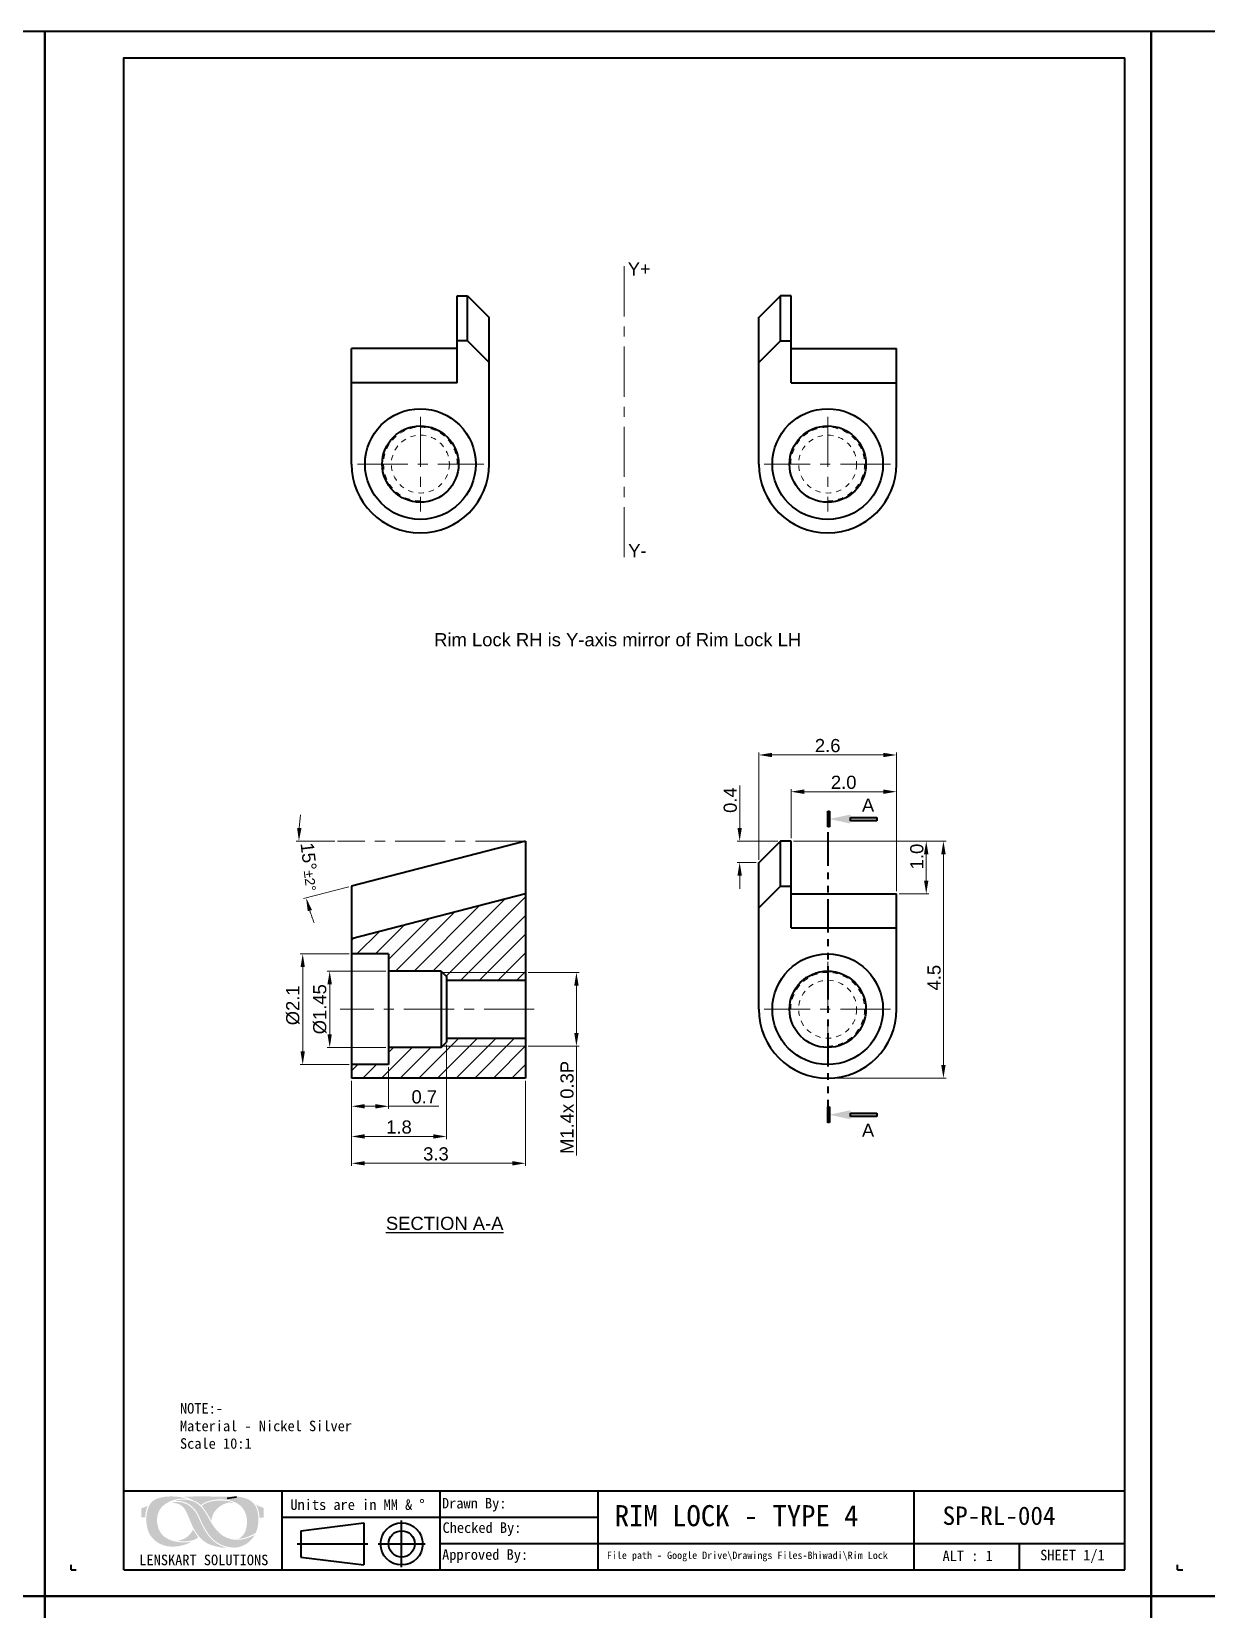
# Model space of a CAD drawing. Header units: millimetres. Extents: x 219 to 785, y 160 to 284.
# Drawn here: x 722.16 to 744.46, y 225.52 to 255.47 of the extents above; entities that cross this region are included whole.
import ezdxf
from ezdxf.enums import TextEntityAlignment as Align

# ---------------------------------------------------------------- set-up
doc = ezdxf.new("R2010")
doc.units = ezdxf.units.MM
for name, pattern in [('CENTER', [50.8, 31.75, -6.35, 6.35, -6.35]), ('HIDDEN', [0.075, 0.05, -0.025]), ('PHANTOM', [63.5, 31.75, -6.35, 6.35, -6.35, 6.35, -6.35])]:
    doc.linetypes.add(name, pattern=pattern)
doc.layers.get('0').update_dxf_attribs({"lineweight": 35})
for name, color, linetype, lineweight in [('Center line', 2, 'CENTER', 18), ('Dimension', 3, 'Continuous', 18), ('Hatch', 6, 'Continuous', 18), ('hidden line', 1, 'HIDDEN', 15), ('Section', 6, 'PHANTOM', 35), ('Text', 4, 'Continuous', 25), ('绘图层', 7, 'Continuous', 13)]:
    doc.layers.add(name, color=color, linetype=linetype, lineweight=lineweight)
doc.layers.add('图框-线条', color=7, linetype='Continuous')
doc.styles.get("Standard").update_dxf_attribs({"font": 'arial.ttf'})
doc.styles.add('宋体', font='SimSun.ttf')
doc.dimstyles.new('SIMPLEX', dxfattribs={"dimtxt": 2.5, "dimasz": 2.5, "dimexe": 0.5, "dimexo": 0.5, "dimgap": 0.5, "dimtad": 1, "dimzin": 0, "dimdsep": 46, "dimtxsty": 'Standard', "dimcen": 0, "dimclrd": 256, "dimclre": 256, "dimclrt": 256, "dimadec": 0, "dimazin": 0, "dimtm": 1e-09, "dimtfac": 0.75, "dimtofl": 0, "dimtmove": 0, "dimatfit": 3, "dimfxl": 1, "dimtzin": 0, "dimlwd": -1, "dimlwe": -1, "dimarcsym": 0})

# ---------------------------------------------------------------- blocks, each defined once
blk = doc.blocks.new('*D211')
at = {"layer": 'Defpoints', "color": 0, "transparency": 16777216}
for p in [(738.577, 241.74), (735.963, 239.702), (738.577, 239.313)]:
    blk.add_point(p, dxfattribs=at)
at = {"layer": 'Dimension', "transparency": 16777216}
for p, q in [((735.963, 239.752), (735.963, 241.79)), ((736.213, 241.74), (738.327, 241.74)), ((738.577, 239.363), (738.577, 241.79))]:
    blk.add_line(p, q, dxfattribs=at)
for points in [[(736.213, 241.781), (736.213, 241.698), (735.963, 241.74)], [(738.327, 241.781), (738.327, 241.698), (738.577, 241.74)]]:
    blk.add_solid(points, dxfattribs=at)
at = {"layer": 'Dimension', "transparency": 16777216, "insert": (737.27, 241.917), "char_height": 0.25, "attachment_point": 5}
blk.add_mtext('2.6', dxfattribs=at)
blk = doc.blocks.new('*D212')
at = {"layer": 'Defpoints', "color": 0, "transparency": 16777216}
for p in [(738.574, 241.043), (736.574, 240.113), (738.574, 239.106)]:
    blk.add_point(p, dxfattribs=at)
at = {"layer": 'Dimension', "transparency": 16777216}
for p, q in [((736.574, 240.163), (736.574, 241.093)), ((736.824, 241.043), (738.324, 241.043)), ((738.574, 239.156), (738.574, 241.093))]:
    blk.add_line(p, q, dxfattribs=at)
for points in [[(736.824, 241.085), (736.824, 241.001), (736.574, 241.043)], [(738.324, 241.085), (738.324, 241.001), (738.574, 241.043)]]:
    blk.add_solid(points, dxfattribs=at)
at = {"layer": 'Dimension', "transparency": 16777216, "insert": (737.574, 241.22), "char_height": 0.25, "attachment_point": 5}
blk.add_mtext('2.0', dxfattribs=at)
blk = doc.blocks.new('*D213')
at = {"layer": 'Defpoints', "color": 0, "transparency": 16777216}
for p in [(736.574, 240.106), (739.141, 240.106), (738.574, 239.106)]:
    blk.add_point(p, dxfattribs=at)
at = {"layer": 'Dimension', "transparency": 16777216}
for p, q in [((736.624, 240.106), (739.191, 240.106)), ((739.141, 239.356), (739.141, 239.856)), ((738.624, 239.106), (739.191, 239.106))]:
    blk.add_line(p, q, dxfattribs=at)
for points in [[(739.099, 239.856), (739.182, 239.856), (739.141, 240.106)], [(739.099, 239.356), (739.182, 239.356), (739.141, 239.106)]]:
    blk.add_solid(points, dxfattribs=at)
at = {"layer": 'Dimension', "transparency": 16777216, "insert": (738.963, 239.813), "char_height": 0.25, "attachment_point": 5, "rotation": 90}
blk.add_mtext('1.0', dxfattribs=at)
blk = doc.blocks.new('*D214')
at = {"layer": 'Defpoints', "color": 0, "transparency": 16777216}
for p in [(736.574, 240.106), (737.27, 235.606), (739.467, 235.606)]:
    blk.add_point(p, dxfattribs=at)
at = {"layer": 'Dimension', "transparency": 16777216}
for p, q in [((736.624, 240.106), (739.517, 240.106)), ((739.467, 239.856), (739.467, 235.856)), ((737.32, 235.606), (739.517, 235.606))]:
    blk.add_line(p, q, dxfattribs=at)
for points in [[(739.425, 239.856), (739.509, 239.856), (739.467, 240.106)], [(739.425, 235.856), (739.509, 235.856), (739.467, 235.606)]]:
    blk.add_solid(points, dxfattribs=at)
at = {"layer": 'Dimension', "transparency": 16777216, "insert": (739.29, 237.513), "char_height": 0.25, "attachment_point": 5, "rotation": 90}
blk.add_mtext('4.5', dxfattribs=at)
blk = doc.blocks.new('_FILLED')
at = {"color": 0, "linetype": 'ByBlock'}
blk.add_solid([(0, 0), (-1, 0.214), (-1, -0.214)], dxfattribs=at)
blk = doc.blocks.new('section arrow')
at = {"layer": 'Section'}
h = blk.add_hatch(color=256, dxfattribs=at)
h.dxf.hatch_style = 1
h.paths.add_polyline_path([(6987.516, 2336.116), (6987.516, 2336.053), (6988.016, 2336.053), (6988.016, 2336.116)])
h.paths.add_polyline_path([(6988.416, 2335.935), (6988.448, 2335.935), (6988.448, 2336.235), (6988.416, 2336.235)])
for points in [[(6988.016, 2336.116), (6987.516, 2336.116), (6987.516, 2336.053), (6988.016, 2336.053)], [(6988.448, 2335.935), (6988.448, 2336.235), (6988.416, 2336.235), (6988.416, 2335.935)]]:
    blk.add_lwpolyline(points, close=True, dxfattribs=at)
at = {"layer": 'Section', "xscale": 0.4, "yscale": 0.4, "zscale": 0.4}
blk.add_blockref('_FILLED', (6988.416, 2336.085), dxfattribs=at)
blk = doc.blocks.new('*D215')
at = {"layer": 'Defpoints', "color": 0, "transparency": 16777216}
for p in [(728.935, 235.863), (728.235, 235.606), (728.235, 235.072)]:
    blk.add_point(p, dxfattribs=at)
at = {"layer": 'Dimension', "transparency": 16777216}
for p, q in [((728.935, 235.813), (728.935, 235.022)), ((728.235, 235.556), (728.235, 235.022)), ((728.485, 235.072), (728.685, 235.072)), ((728.935, 235.072), (729.891, 235.072))]:
    blk.add_line(p, q, dxfattribs=at)
for points in [[(728.485, 235.113), (728.485, 235.03), (728.235, 235.072)], [(728.685, 235.113), (728.685, 235.03), (728.935, 235.072)]]:
    blk.add_solid(points, dxfattribs=at)
at = {"layer": 'Dimension', "transparency": 16777216, "insert": (729.613, 235.249), "char_height": 0.25, "attachment_point": 5}
blk.add_mtext('0.7', dxfattribs=at)
blk = doc.blocks.new('*D216')
at = {"layer": 'Defpoints', "color": 0, "transparency": 16777216}
for p in [(728.235, 235.606), (731.535, 235.606), (728.235, 233.989)]:
    blk.add_point(p, dxfattribs=at)
at = {"layer": 'Dimension', "transparency": 16777216}
for p, q in [((728.235, 235.556), (728.235, 233.939)), ((731.535, 235.556), (731.535, 233.939)), ((731.285, 233.989), (728.485, 233.989))]:
    blk.add_line(p, q, dxfattribs=at)
for points in [[(728.485, 234.031), (728.485, 233.948), (728.235, 233.989)], [(731.285, 234.031), (731.285, 233.948), (731.535, 233.989)]]:
    blk.add_solid(points, dxfattribs=at)
at = {"layer": 'Dimension', "transparency": 16777216, "insert": (729.835, 234.167), "char_height": 0.25, "attachment_point": 5}
blk.add_mtext('3.3', dxfattribs=at)
blk = doc.blocks.new('*D217')
at = {"layer": 'Defpoints', "color": 0, "transparency": 16777216}
for p in [(727.964, 240.106), (731.535, 240.106), (731.535, 240.106), (727.295, 239.382), (728.231, 239.249)]:
    blk.add_point(p, dxfattribs=at)
at = {"layer": 'Dimension', "transparency": 16777216}
for p, q in [((727.914, 240.106), (727.184, 240.106)), ((728.182, 239.237), (727.323, 239.014))]:
    blk.add_line(p, q, dxfattribs=at)
for start, end in [(173.3394, 176.6697), (197.855, 201.1853)]:
    blk.add_arc((731.535, 240.106), 4.302, start, end, dxfattribs=at)
for points in [[(727.283, 240.354), (727.199, 240.357), (727.234, 240.106)], [(727.401, 238.775), (727.481, 238.798), (727.371, 239.027)]]:
    blk.add_solid(points, dxfattribs=at)
at = {"layer": 'Dimension', "transparency": 16777216, "insert": (727.44, 239.619), "char_height": 0.25, "attachment_point": 5, "rotation": 276.7695}
blk.add_mtext('15°{\\H0.1875;±2°}', dxfattribs=at)
blk = doc.blocks.new('*D218')
at = {"layer": 'Defpoints', "color": 0, "transparency": 16777216}
for p in [(728.235, 237.963), (727.306, 235.863), (728.235, 235.863)]:
    blk.add_point(p, dxfattribs=at)
at = {"layer": 'Dimension', "transparency": 16777216}
for p, q in [((728.185, 237.963), (727.256, 237.963)), ((727.306, 237.713), (727.306, 236.113)), ((728.185, 235.863), (727.256, 235.863))]:
    blk.add_line(p, q, dxfattribs=at)
for points in [[(727.264, 237.713), (727.347, 237.713), (727.306, 237.963)], [(727.264, 236.113), (727.347, 236.113), (727.306, 235.863)]]:
    blk.add_solid(points, dxfattribs=at)
at = {"layer": 'Dimension', "transparency": 16777216, "insert": (727.121, 236.988), "char_height": 0.25, "attachment_point": 5, "rotation": 90}
blk.add_mtext('%%C2.1', dxfattribs=at)
blk = doc.blocks.new('*D219')
at = {"layer": 'Defpoints', "color": 0, "transparency": 16777216}
for p in [(731.535, 237.613), (731.535, 236.213), (732.501, 236.213)]:
    blk.add_point(p, dxfattribs=at)
at = {"layer": 'Dimension', "transparency": 16777216}
for p, q in [((731.585, 237.613), (732.551, 237.613)), ((732.501, 237.363), (732.501, 236.463)), ((731.585, 236.213), (732.551, 236.213)), ((732.501, 236.213), (732.501, 234.137))]:
    blk.add_line(p, q, dxfattribs=at)
for points in [[(732.46, 237.363), (732.543, 237.363), (732.501, 237.613)], [(732.46, 236.463), (732.543, 236.463), (732.501, 236.213)]]:
    blk.add_solid(points, dxfattribs=at)
at = {"layer": 'Dimension', "transparency": 16777216, "insert": (732.324, 235.05), "char_height": 0.25, "attachment_point": 5, "rotation": 90}
blk.add_mtext('M1.4x 0.3P', dxfattribs=at)
blk = doc.blocks.new('*D220')
at = {"layer": 'Defpoints', "color": 0, "transparency": 16777216}
for p in [(728.935, 237.638), (727.818, 236.188), (728.935, 236.188)]:
    blk.add_point(p, dxfattribs=at)
at = {"layer": 'Dimension', "transparency": 16777216}
for p, q in [((728.885, 237.638), (727.768, 237.638)), ((727.818, 237.388), (727.818, 236.438)), ((728.885, 236.188), (727.768, 236.188))]:
    blk.add_line(p, q, dxfattribs=at)
for points in [[(727.776, 237.388), (727.859, 237.388), (727.818, 237.638)], [(727.776, 236.438), (727.859, 236.438), (727.818, 236.188)]]:
    blk.add_solid(points, dxfattribs=at)
at = {"layer": 'Dimension', "transparency": 16777216, "insert": (727.633, 236.913), "char_height": 0.25, "attachment_point": 5, "rotation": 90}
blk.add_mtext('%%c1.45', dxfattribs=at)
blk = doc.blocks.new('*D221')
at = {"layer": 'Defpoints', "color": 0, "transparency": 16777216}
for p in [(736.374, 240.106), (735.6, 239.702), (735.963, 239.702)]:
    blk.add_point(p, dxfattribs=at)
at = {"layer": 'Dimension', "transparency": 16777216}
for p, q in [((735.6, 240.356), (735.6, 241.16)), ((736.324, 240.106), (735.55, 240.106)), ((735.913, 239.702), (735.55, 239.702)), ((735.6, 239.452), (735.6, 239.202))]:
    blk.add_line(p, q, dxfattribs=at)
for points in [[(735.558, 240.356), (735.641, 240.356), (735.6, 240.106)], [(735.558, 239.452), (735.641, 239.452), (735.6, 239.702)]]:
    blk.add_solid(points, dxfattribs=at)
at = {"layer": 'Dimension', "transparency": 16777216, "insert": (735.422, 240.883), "char_height": 0.25, "attachment_point": 5, "rotation": 90}
blk.add_mtext('0.4', dxfattribs=at)
blk = doc.blocks.new('*D222')
at = {"layer": 'Defpoints', "color": 0, "transparency": 16777216}
for p in [(730.035, 236.288), (728.231, 235.606), (730.035, 234.499)]:
    blk.add_point(p, dxfattribs=at)
at = {"layer": 'Dimension', "transparency": 16777216}
for p, q in [((730.035, 236.238), (730.035, 234.449)), ((728.231, 235.556), (728.231, 234.449)), ((728.481, 234.499), (729.785, 234.499))]:
    blk.add_line(p, q, dxfattribs=at)
for points in [[(728.481, 234.541), (728.481, 234.458), (728.231, 234.499)], [(729.785, 234.541), (729.785, 234.458), (730.035, 234.499)]]:
    blk.add_solid(points, dxfattribs=at)
at = {"layer": 'Dimension', "transparency": 16777216, "insert": (729.133, 234.677), "char_height": 0.25, "attachment_point": 5}
blk.add_mtext('1.8', dxfattribs=at)

msp = doc.modelspace()

# ---------------------------------------------------------------- hatches: boundary and pattern name
at = {"layer": 'Hatch'}
h = msp.add_hatch(dxfattribs=at)
h.set_pattern_fill('ANSI31', color=256, scale=2)
h.set_pattern_definition([(45, (275.94042, 113.31543), (-0.1767767, 0.1767767), [])])
h.paths.add_polyline_path([(731.535, 236.363), (730.035, 236.363), (730.035, 236.288), (729.96, 236.213), (731.535, 236.213)])
h.paths.add_polyline_path([(731.535, 236.213), (729.96, 236.213), (729.935, 236.188), (728.935, 236.188), (728.935, 235.863), (728.235, 235.863), (728.235, 235.606), (731.535, 235.606)])
h.paths.add_polyline_path([(731.535, 239.106), (728.232, 238.25), (728.232, 237.963), (728.935, 237.963), (728.935, 237.638), (729.935, 237.638), (729.96, 237.613), (731.535, 237.613)])
h.paths.add_polyline_path([(731.535, 237.613), (729.96, 237.613), (730.035, 237.538), (730.035, 237.463), (731.535, 237.463)])
at = {"layer": '图框-线条', "lineweight": 0, "ltscale": 0.1}
h = msp.add_hatch(color=252, dxfattribs=at)
edge = h.paths.add_edge_path()
edge.add_spline(control_points=[(724.245, 227.441), (724.245, 227.441), (724.245, 227.269), (724.245, 227.269), (724.245, 227.269), (724.245, 227.269), (724.316, 227.269), (724.316, 227.269), (724.316, 227.269), (724.321, 227.31), (724.322, 227.344), (724.33, 227.384), (724.33, 227.384), (724.337, 227.419), (724.347, 227.454), (724.36, 227.485), (724.36, 227.485), (724.36, 227.485), (724.245, 227.441), (724.245, 227.441)], knot_values=[0, 0, 0, 0, 0.166667, 0.166667, 0.166667, 0.166667, 0.333333, 0.333333, 0.333333, 0.333333, 0.5, 0.5, 0.5, 0.5, 0.666667, 0.666667, 0.666667, 0.666667, 1, 1, 1, 1], degree=3, periodic=0)
edge = h.paths.add_edge_path()
edge.add_spline(control_points=[(726.485, 227.262), (726.485, 227.262), (726.566, 227.261), (726.566, 227.261), (726.566, 227.261), (726.566, 227.261), (726.566, 227.447), (726.566, 227.447), (726.566, 227.447), (726.566, 227.447), (726.425, 227.503), (726.425, 227.503), (726.425, 227.503), (726.439, 227.467), (726.455, 227.441), (726.466, 227.396), (726.466, 227.396), (726.478, 227.351), (726.481, 227.311), (726.485, 227.262)], knot_values=[0, 0, 0, 0, 0.166667, 0.166667, 0.166667, 0.166667, 0.333333, 0.333333, 0.333333, 0.333333, 0.5, 0.5, 0.5, 0.5, 0.666667, 0.666667, 0.666667, 0.666667, 1, 1, 1, 1], degree=3, periodic=0)
edge = h.paths.add_edge_path(flags=17)
edge.add_spline(control_points=[(724.937, 226.828), (724.95, 226.817), (725.032, 226.815), (725.047, 226.815), (725.047, 226.815), (725.135, 226.812), (725.267, 226.834), (725.324, 226.889), (725.324, 226.889), (725.319, 226.897), (725.316, 226.901), (725.31, 226.907), (725.31, 226.907), (725.31, 226.907), (725.223, 227.036), (725.223, 227.036), (725.223, 227.036), (725.202, 227.01), (725.193, 226.961), (725.113, 226.899), (725.113, 226.899), (725.066, 226.863), (725.01, 226.838), (724.937, 226.828)], knot_values=[0, 0, 0, 0, 0.142857, 0.142857, 0.142857, 0.142857, 0.285714, 0.285714, 0.285714, 0.285714, 0.428571, 0.428571, 0.428571, 0.428571, 0.571429, 0.571429, 0.571429, 0.571429, 0.714286, 0.714286, 0.714286, 0.714286, 1, 1, 1, 1], degree=3, periodic=0)
edge = h.paths.add_edge_path(flags=17)
edge.add_spline(control_points=[(725.392, 227.485), (725.397, 227.477), (725.398, 227.478), (725.404, 227.471), (725.404, 227.471), (725.469, 227.397), (725.562, 227.217), (725.574, 227.205), (725.574, 227.205), (725.58, 227.355), (725.705, 227.486), (725.829, 227.529), (725.829, 227.529), (725.893, 227.552), (725.928, 227.552), (726.001, 227.546), (726.001, 227.546), (725.977, 227.565), (725.876, 227.581), (725.851, 227.584), (725.851, 227.584), (725.729, 227.598), (725.554, 227.587), (725.446, 227.526), (725.446, 227.526), (725.429, 227.517), (725.398, 227.497), (725.392, 227.485)], knot_values=[0, 0, 0, 0, 0.125, 0.125, 0.125, 0.125, 0.25, 0.25, 0.25, 0.25, 0.375, 0.375, 0.375, 0.375, 0.5, 0.5, 0.5, 0.5, 0.625, 0.625, 0.625, 0.625, 0.75, 0.75, 0.75, 0.75, 1, 1, 1, 1], degree=3, periodic=0)
edge = h.paths.add_edge_path()
edge.add_spline(control_points=[(725.334, 227.25), (725.293, 227.342), (725.28, 227.367), (725.216, 227.436), (725.216, 227.436), (725.129, 227.53), (724.994, 227.577), (724.862, 227.559), (724.862, 227.559), (724.853, 227.558), (724.845, 227.557), (724.837, 227.555), (724.837, 227.555), (724.837, 227.555), (724.814, 227.548), (724.814, 227.548), (724.814, 227.548), (724.89, 227.544), (724.95, 227.533), (725.001, 227.495), (725.001, 227.495), (725.052, 227.457), (725.071, 227.426), (725.104, 227.36), (725.104, 227.36), (725.156, 227.252), (725.192, 227.131), (725.251, 227.03), (725.251, 227.03), (725.314, 226.924), (725.376, 226.846), (725.482, 226.784), (725.482, 226.784), (725.567, 226.734), (725.746, 226.687), (725.865, 226.692), (725.865, 226.692), (725.852, 226.698), (725.834, 226.701), (725.818, 226.705), (725.818, 226.705), (725.597, 226.773), (725.469, 226.961), (725.372, 227.166), (725.372, 227.166), (725.359, 227.194), (725.346, 227.222), (725.334, 227.25)], knot_values=[0, 0, 0, 0, 0.076923, 0.076923, 0.076923, 0.076923, 0.153846, 0.153846, 0.153846, 0.153846, 0.230769, 0.230769, 0.230769, 0.230769, 0.307692, 0.307692, 0.307692, 0.307692, 0.384615, 0.384615, 0.384615, 0.384615, 0.461538, 0.461538, 0.461538, 0.461538, 0.538462, 0.538462, 0.538462, 0.538462, 0.615385, 0.615385, 0.615385, 0.615385, 0.692308, 0.692308, 0.692308, 0.692308, 0.769231, 0.769231, 0.769231, 0.769231, 0.846154, 0.846154, 0.846154, 0.846154, 1, 1, 1, 1], degree=3, periodic=0)
edge = h.paths.add_edge_path()
edge.add_spline(control_points=[(726.396, 226.935), (726.393, 226.935), (726.311, 226.896), (726.294, 226.89), (726.294, 226.89), (726.259, 226.876), (726.217, 226.863), (726.178, 226.855), (726.178, 226.855), (726.08, 226.837), (726.009, 226.837), (725.916, 226.864), (725.916, 226.864), (725.757, 226.91), (725.665, 227.021), (725.59, 227.137), (725.59, 227.137), (725.458, 227.343), (725.404, 227.542), (725.15, 227.596), (725.15, 227.596), (725.107, 227.605), (725.055, 227.609), (725.01, 227.605), (725.01, 227.605), (724.98, 227.603), (724.908, 227.596), (724.886, 227.583), (724.886, 227.583), (724.998, 227.585), (725.086, 227.563), (725.165, 227.506), (725.165, 227.506), (725.331, 227.388), (725.336, 227.263), (725.422, 227.109), (725.422, 227.109), (725.464, 227.035), (725.494, 226.978), (725.551, 226.911), (725.551, 226.911), (725.67, 226.772), (725.796, 226.71), (725.99, 226.696), (725.99, 226.696), (726.084, 226.689), (726.178, 226.73), (726.24, 226.769), (726.24, 226.769), (726.283, 226.796), (726.316, 226.83), (726.348, 226.867), (726.348, 226.867), (726.365, 226.886), (726.383, 226.914), (726.396, 226.935)], knot_values=[0, 0, 0, 0, 0.066667, 0.066667, 0.066667, 0.066667, 0.133333, 0.133333, 0.133333, 0.133333, 0.2, 0.2, 0.2, 0.2, 0.266667, 0.266667, 0.266667, 0.266667, 0.333333, 0.333333, 0.333333, 0.333333, 0.4, 0.4, 0.4, 0.4, 0.466667, 0.466667, 0.466667, 0.466667, 0.533333, 0.533333, 0.533333, 0.533333, 0.6, 0.6, 0.6, 0.6, 0.666667, 0.666667, 0.666667, 0.666667, 0.733333, 0.733333, 0.733333, 0.733333, 0.8, 0.8, 0.8, 0.8, 0.866667, 0.866667, 0.866667, 0.866667, 1, 1, 1, 1], degree=3, periodic=0)
edge = h.paths.add_edge_path()
edge.add_spline(control_points=[(725.376, 227.501), (725.432, 227.545), (725.449, 227.559), (725.531, 227.582), (725.531, 227.582), (725.718, 227.634), (725.959, 227.62), (726.106, 227.505), (726.106, 227.505), (726.186, 227.442), (726.251, 227.331), (726.248, 227.177), (726.248, 227.177), (726.245, 227.062), (726.217, 226.952), (726.126, 226.886), (726.126, 226.886), (726.12, 226.881), (726.096, 226.866), (726.09, 226.864), (726.09, 226.864), (726.179, 226.859), (726.318, 226.919), (726.392, 226.961), (726.392, 226.961), (726.419, 226.976), (726.417, 226.974), (726.428, 227.006), (726.428, 227.006), (726.475, 227.132), (726.476, 227.307), (726.434, 227.43), (726.434, 227.43), (726.414, 227.486), (726.393, 227.516), (726.356, 227.552), (726.356, 227.552), (726.28, 227.629), (726.129, 227.664), (726.02, 227.664), (726.02, 227.664), (725.698, 227.664), (725.367, 227.667), (725.046, 227.664), (725.046, 227.664), (725.069, 227.654), (725.111, 227.644), (725.138, 227.634), (725.138, 227.634), (725.165, 227.624), (725.283, 227.569), (725.306, 227.555), (725.306, 227.555), (725.338, 227.535), (725.371, 227.505), (725.376, 227.501)], knot_values=[0, 0, 0, 0, 0.066667, 0.066667, 0.066667, 0.066667, 0.133333, 0.133333, 0.133333, 0.133333, 0.2, 0.2, 0.2, 0.2, 0.266667, 0.266667, 0.266667, 0.266667, 0.333333, 0.333333, 0.333333, 0.333333, 0.4, 0.4, 0.4, 0.4, 0.466667, 0.466667, 0.466667, 0.466667, 0.533333, 0.533333, 0.533333, 0.533333, 0.6, 0.6, 0.6, 0.6, 0.666667, 0.666667, 0.666667, 0.666667, 0.733333, 0.733333, 0.733333, 0.733333, 0.8, 0.8, 0.8, 0.8, 0.866667, 0.866667, 0.866667, 0.866667, 1, 1, 1, 1], degree=3, periodic=0)
edge = h.paths.add_edge_path()
edge.add_spline(control_points=[(725.198, 226.806), (725.184, 226.807), (725.158, 226.801), (725.142, 226.799), (725.142, 226.799), (724.885, 226.775), (724.581, 226.843), (724.544, 227.157), (724.544, 227.157), (724.527, 227.304), (724.573, 227.436), (724.69, 227.517), (724.69, 227.517), (724.808, 227.598), (724.925, 227.629), (725.098, 227.625), (725.098, 227.625), (725.098, 227.625), (725.029, 227.644), (725.029, 227.644), (725.029, 227.644), (724.876, 227.677), (724.647, 227.678), (724.512, 227.611), (724.512, 227.611), (724.436, 227.573), (724.394, 227.516), (724.364, 227.421), (724.364, 227.421), (724.315, 227.259), (724.329, 227.009), (724.451, 226.881), (724.451, 226.881), (724.466, 226.865), (724.474, 226.853), (724.492, 226.838), (724.492, 226.838), (724.511, 226.823), (724.515, 226.818), (724.539, 226.801), (724.539, 226.801), (724.697, 226.689), (724.902, 226.696), (725.082, 226.756), (725.082, 226.756), (725.103, 226.763), (725.124, 226.771), (725.143, 226.78), (725.143, 226.78), (725.155, 226.785), (725.191, 226.804), (725.198, 226.806)], knot_values=[0, 0, 0, 0, 0.071429, 0.071429, 0.071429, 0.071429, 0.142857, 0.142857, 0.142857, 0.142857, 0.214286, 0.214286, 0.214286, 0.214286, 0.285714, 0.285714, 0.285714, 0.285714, 0.357143, 0.357143, 0.357143, 0.357143, 0.428571, 0.428571, 0.428571, 0.428571, 0.5, 0.5, 0.5, 0.5, 0.571429, 0.571429, 0.571429, 0.571429, 0.642857, 0.642857, 0.642857, 0.642857, 0.714286, 0.714286, 0.714286, 0.714286, 0.785714, 0.785714, 0.785714, 0.785714, 0.857143, 0.857143, 0.857143, 0.857143, 1, 1, 1, 1], degree=3, periodic=0)

# ---------------------------------------------------------------- linework, layer by layer
for p, q in [((742.909, 226.271), (742.909, 254.971)), ((730.235, 248.805), (730.235, 250.454)), ((730.235, 250.454), (730.435, 250.454)), ((730.435, 250.454), (730.846, 250.044)), ((730.435, 249.598), (730.435, 250.454)), ((736.374, 250.454), (735.963, 250.044)), ((736.574, 250.454), (736.374, 250.454)), ((736.374, 249.598), (736.374, 250.454)), ((736.574, 248.805), (736.574, 250.454)), ((730.846, 247.261), (730.846, 250.051)), ((735.963, 247.261), (735.963, 250.051)), ((730.435, 249.598), (730.235, 249.598)), ((730.435, 249.598), (730.846, 249.187)), ((736.374, 249.598), (735.963, 249.187)), ((736.374, 249.598), (736.574, 249.598)), ((728.232, 247.261), (728.235, 249.454)), ((730.235, 249.454), (728.235, 249.454)), ((736.574, 249.454), (738.574, 249.454)), ((738.577, 247.261), (738.574, 249.454)), ((730.235, 248.805), (728.232, 248.805)), ((736.574, 248.805), (738.577, 248.805)), ((731.535, 240.106), (728.231, 239.249)), ((731.535, 240.106), (731.535, 235.606)), ((731.535, 240.106), (731.535, 239.249)), ((736.374, 240.106), (735.963, 239.695)), ((736.574, 240.106), (736.374, 240.106)), ((736.374, 239.249), (736.374, 240.106)), ((736.574, 238.456), (736.574, 240.106)), ((735.963, 236.913), (735.963, 239.702)), ((728.231, 239.249), (728.235, 235.606)), ((731.535, 239.106), (728.232, 238.25)), ((736.374, 239.249), (735.963, 238.839)), ((736.374, 239.249), (736.574, 239.249)), ((736.574, 239.106), (738.574, 239.106)), ((738.577, 236.913), (738.574, 239.106)), ((736.574, 238.456), (738.577, 238.456)), ((728.935, 237.963), (728.235, 237.963)), ((728.835, 237.963), (728.835, 237.963)), ((728.935, 237.963), (728.935, 235.863)), ((729.935, 237.638), (728.935, 237.638)), ((729.935, 237.638), (730.035, 237.538)), ((729.935, 237.638), (729.935, 236.188)), ((730.035, 237.538), (730.035, 236.288)), ((730.035, 237.463), (731.535, 237.463)), ((730.035, 236.363), (731.535, 236.363)), ((729.935, 236.188), (728.935, 236.188)), ((729.935, 236.188), (730.035, 236.288)), ((728.935, 235.863), (728.235, 235.863)), ((731.535, 235.606), (728.231, 235.606)), ((723.909, 227.771), (742.909, 227.771)), ((726.909, 227.771), (726.909, 226.271)), ((729.909, 227.771), (729.909, 226.271)), ((732.909, 227.771), (732.909, 226.771)), ((738.909, 226.271), (738.909, 227.771)), ((726.909, 227.271), (732.909, 227.271)), ((727.269, 227.015), (728.469, 227.165)), ((728.469, 227.165), (728.469, 226.365)), ((729.184, 226.321), (729.184, 227.21)), ((727.203, 226.765), (728.542, 226.765)), ((727.269, 227.015), (727.269, 226.515)), ((728.739, 226.765), (729.628, 226.765)), ((729.909, 226.771), (742.909, 226.771)), ((732.909, 226.771), (732.909, 226.271)), ((740.909, 226.271), (740.909, 226.771)), ((727.269, 226.515), (728.469, 226.365)), ((722.909, 226.271), (722.909, 226.371)), ((722.909, 226.271), (723.009, 226.271)), ((723.909, 226.271), (742.909, 226.271)), ((743.909, 226.271), (743.909, 226.371)), ((743.909, 226.271), (744.009, 226.271))]:
    msp.add_line(p, q)
at = {"color": 7}
msp.add_line((726.049, 227.65), (725.871, 227.628), dxfattribs=at)
for points in [[(701.409, 225.771), (722.409, 225.771), (722.409, 255.471), (701.409, 255.471)], [(722.409, 225.771), (743.409, 225.771), (743.409, 255.471), (722.409, 255.471)], [(743.409, 225.771), (764.409, 225.771), (764.409, 255.471), (743.409, 255.471)], [(701.409, 196.071), (722.409, 196.071), (722.409, 225.771), (701.409, 225.771)], [(722.409, 196.071), (743.409, 196.071), (743.409, 225.771), (722.409, 225.771)], [(743.409, 196.071), (764.409, 196.071), (764.409, 225.771), (743.409, 225.771)]]:
    msp.add_lwpolyline(points, close=True)
msp.add_lwpolyline([(723.909, 226.271), (723.909, 254.971), (742.909, 254.971)])
for centre, radius in [((729.539, 247.261), 1.05), ((737.27, 247.261), 1.05), ((729.539, 247.261), 0.725), ((737.27, 247.261), 0.725), ((737.27, 236.913), 1.05), ((737.27, 236.913), 0.725), ((729.184, 226.765), 0.4), ((729.184, 226.765), 0.25)]:
    msp.add_circle(centre, radius)
for centre in [(729.539, 247.261), (737.27, 247.261), (737.27, 236.913)]:
    msp.add_arc(centre, 1.307, 180, 0)
at = {"layer": 'Center line', "ltscale": 0.03}
for p, q in [((733.405, 245.493), (733.405, 251.092)), ((729.539, 248.161), (729.539, 246.361)), ((737.27, 248.161), (737.27, 246.361)), ((728.346, 247.261), (730.742, 247.261)), ((738.463, 247.261), (736.067, 247.261)), ((731.535, 240.106), (727.964, 240.106)), ((737.27, 237.813), (737.27, 236.013)), ((731.702, 236.913), (728.016, 236.913)), ((738.463, 236.913), (736.067, 236.913))]:
    msp.add_line(p, q, dxfattribs=at)
at = {"layer": 'Dimension'}
for p, q in [((729.96, 237.613), (731.535, 237.613)), ((729.96, 236.213), (731.535, 236.213))]:
    msp.add_line(p, q, dxfattribs=at)
at = {"layer": 'hidden line', "ltscale": 0.5}
for centre in [(729.539, 247.261), (737.27, 247.261), (737.27, 236.913)]:
    msp.add_circle(centre, 0.55, dxfattribs=at)
for centre, start, end in [((729.539, 247.261), 0, 270), ((737.27, 247.261), 270, 180), ((737.27, 236.913), 270, 180)]:
    msp.add_arc(centre, 0.7, start, end, dxfattribs=at)
at = {"layer": 'Section', "ltscale": 0.02}
msp.add_line((737.27, 240.273), (737.27, 234.759), dxfattribs=at)

# ---------------------------------------------------------------- block references
at = {"layer": 'Section', "xscale": -1}
for p in [(7725.718, -2095.561), (7725.718, -2101.174)]:
    msp.add_blockref('section arrow', p, dxfattribs=at)

# ---------------------------------------------------------------- texts
at = {"layer": 'Text'}
for s, p in [('Y+', (733.693, 250.966)), ('Y-', (733.659, 245.617)), ('Rim Lock RH is Y-axis mirror of Rim Lock LH', (733.284, 243.928)), ('A', (738.037, 240.787)), ('A', (738.037, 234.617))]:
    msp.add_text(s, height=0.25, dxfattribs=at).set_placement(p, align=Align.MIDDLE_CENTER)
at = {"layer": 'Text', "insert": (728.885, 232.975), "char_height": 0.25, "attachment_point": 1}
msp.add_mtext_dynamic_manual_height_columns('{\\LSECTION A-A}', width=4.57348, gutter_width=1, heights=[0], dxfattribs=at)
at = {"layer": '绘图层', "color": 7, "linetype": 'ByBlock', "lineweight": 9, "attachment_point": 5, "style": '宋体'}
for s, insert, char_height, width in [('\\pxql;{\\fNSimSun|b0|i0|c0|p49;NOTE:-\\PMaterial - Nickel Silver\\PScale 10:1}', (726.957, 229.003), 0.2, 3.96086), ('\\pxql;{\\fNSimSun|b0|i0|c0|p49;Units are in MM & %%D}', (728.599, 227.509), 0.2, 3.05443), ('\\pxql;{\\fNSimSun|b0|i0|c0|p49;Drawn By: }', (731.476, 227.509), 0.2, 3.05443), ('\\pxqc;{\\fNSimSun|b0|i0|c0|p49;RIM LOCK - TYPE 4}', (735.542, 227.298), 0.4, 5.26635), ('{\\fNSimSun|b0|i0|c0|p49;SP-RL-004}', (740.523, 227.298), 0.35, 4.64697), ('\\pxql;{\\fNSimSun|b0|i0|c0|p49;Checked By: }', (731.105, 227.045), 0.2, 2.29015), ('{\\fSimSun|b0|i0|c134|p2;LENSKART SOLUTIONS}', (725.429, 226.459), 0.2, 5.89745), ('\\pxql;{\\fNSimSun|b0|i0|c0|p49;Approved By:}', (731.097, 226.534), 0.2, 2.29015), ('\\pxql;{\\fNSimSun|b0|i0|c0|p49;File path - Google Drive\\\\Drawings Files-Bhiwadi\\\\Rim Lock}', (737.573, 226.526), 0.14, 8.989), ('{\\fNSimSun|b0|i0|c0|p49;ALT : 1}', (739.927, 226.537), 0.2, 1.72791), ('{\\fNSimSun|b0|i0|c0|p49;SHEET 1/1}', (741.915, 226.529), 0.2, 1.72791)]:
    msp.add_mtext(s, dxfattribs=dict(at, insert=insert, char_height=char_height, width=width))

# ---------------------------------------------------------------- dimensions: what is measured, and where the dimension line sits
at = {"layer": 'Dimension'}
for base, p1, p2, picture, middle in [((738.577, 241.74), (735.963, 239.702), (738.577, 239.313), '*D211', (737.27, 241.74)), ((738.574, 241.043), (736.574, 240.113), (738.574, 239.106), '*D212', (737.574, 241.043)), ((730.035, 234.499), (728.231, 235.606), (730.035, 236.288), '*D222', (729.133, 234.499))]:
    dim = msp.add_linear_dim(base=base, p1=p1, p2=p2, dimstyle='SIMPLEX', override={"dimscale": 0.1, "dimdec": 1}, dxfattribs=at)
    dim.commit()
    dim.dimension.update_dxf_attribs({"geometry": picture, "text_midpoint": middle, "dimtype": 160})
for base, p1, p2, angle, picture, middle in [((735.6, 239.702), (736.374, 240.106), (735.963, 239.702), 90, '*D221', (735.6, 240.883)), ((739.141, 240.106), (738.574, 239.106), (736.574, 240.106), 90, '*D213', (739.141, 239.813)), ((739.467, 235.606), (736.574, 240.106), (737.27, 235.606), 90, '*D214', (739.467, 237.513)), ((728.235, 235.072), (728.935, 235.863), (728.235, 235.606), 180, '*D215', (729.613, 235.072)), ((728.235, 233.989), (731.535, 235.606), (728.235, 235.606), 180, '*D216', (729.835, 233.989))]:
    dim = msp.add_linear_dim(base=base, p1=p1, p2=p2, angle=angle, dimstyle='SIMPLEX', override={"dimscale": 0.1, "dimdec": 1}, dxfattribs=at)
    dim.commit()
    dim.dimension.update_dxf_attribs({"geometry": picture, "text_midpoint": middle, "dimtype": 160})
dim = msp.add_angular_dim_2l(base=(727.295, 239.382), line1=((731.535, 240.106), (727.964, 240.106)), line2=((731.535, 240.106), (728.231, 239.249)), dimstyle='SIMPLEX', override={"dimscale": 0.1, "dimdec": 1, "dimtol": 1, "dimtp": 2, "dimtm": 2}, dxfattribs=at)
dim.commit()
dim.dimension.update_dxf_attribs({"geometry": '*D217', "text_midpoint": (727.264, 239.598), "dimtype": 162})
for base, p1, p2, text, override, picture, middle in [((727.306, 235.863), (728.235, 237.963), (728.235, 235.863), '%%C<>', {"dimscale": 0.1, "dimdec": 1}, '*D218', (727.306, 236.988)), ((732.501, 236.213), (731.535, 237.613), (731.535, 236.213), 'M<>', {"dimscale": 0.1, "dimdec": 1, "dimpost": 'x 0.3P'}, '*D219', (732.501, 235.05))]:
    dim = msp.add_linear_dim(base=base, p1=p1, p2=p2, angle=90, text=text, dimstyle='SIMPLEX', override=override, dxfattribs=at)
    dim.commit()
    dim.dimension.update_dxf_attribs({"geometry": picture, "text_midpoint": middle, "dimtype": 160})
dim = msp.add_linear_dim(base=(727.818, 236.188), p1=(728.935, 237.638), p2=(728.935, 236.188), angle=90, dimstyle='SIMPLEX', override={"dimscale": 0.1, "dimpost": '%%c<>'}, dxfattribs=at)
dim.commit()
dim.dimension.update_dxf_attribs({"geometry": '*D220', "text_midpoint": (727.633, 236.913)})

doc.saveas('drawing.dxf')
